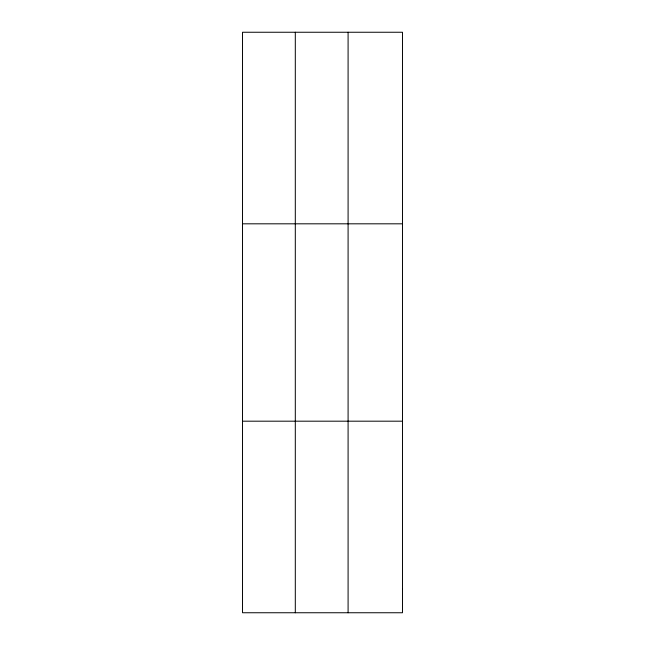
<?xml version="1.0" encoding="UTF-8"?>
<svg xmlns="http://www.w3.org/2000/svg" width="645" height="645" viewBox="0 0 645 645"><rect width="100%" height="100%" fill="white"/><g stroke="black" fill="none" stroke-linecap="round" stroke-linejoin="round"><path stroke-width="0.97" d="M295.305 612.75L295.305 32.25M348.09 612.75L348.09 32.25M242.52 223.815L402.48 223.815M242.52 421.185L402.48 421.185M402.48 588.804L402.48 612.75L242.52 612.75L242.52 32.25L402.48 32.25L402.48 588.804"/></g></svg>
